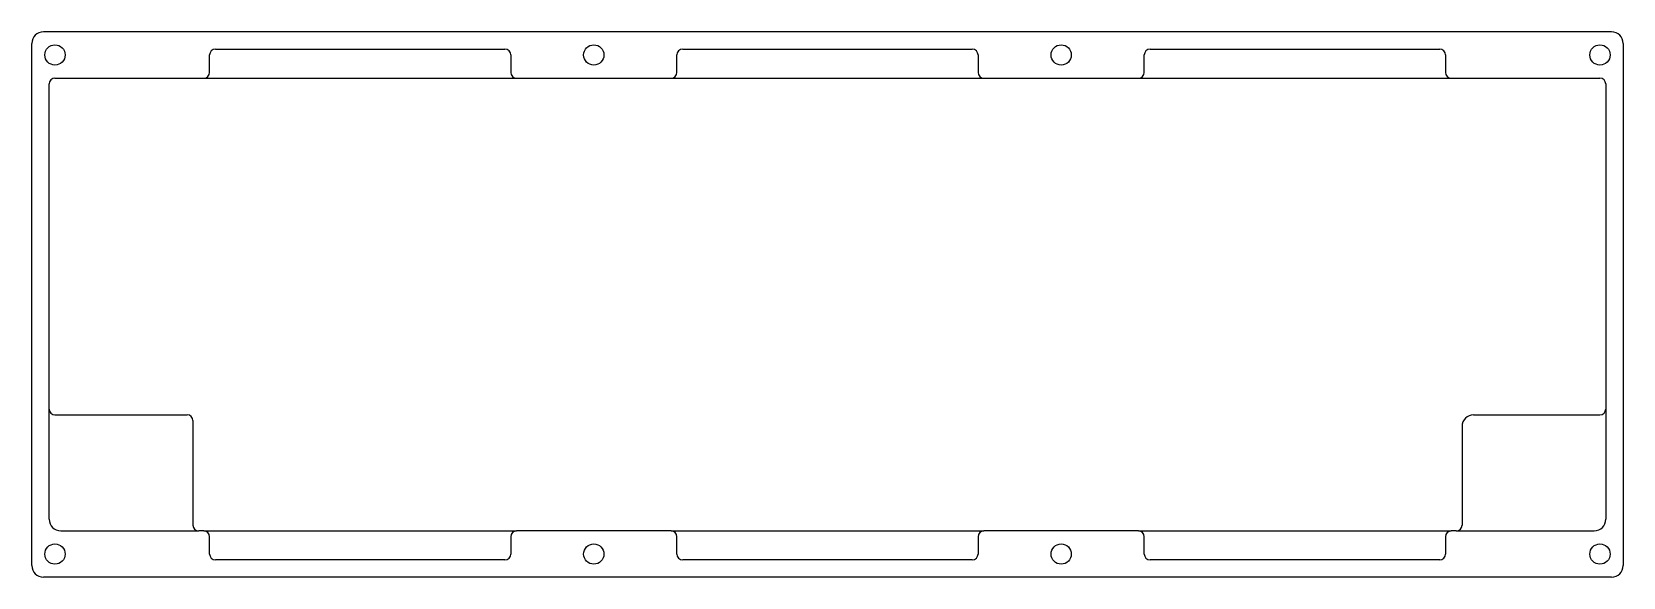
# Model space of a CAD drawing. Header units: millimetres. Extents: x 4 to 279, y 3 to 97.
import ezdxf

# ---------------------------------------------------------------- set-up
doc = ezdxf.new("R2010")
doc.units = ezdxf.units.MM

msp = doc.modelspace()

# ---------------------------------------------------------------- linework, layer by layer
for p, q in [((276.89, 97.49), (6.19, 97.49)), ((4.19, 5.29), (4.19, 95.49)), ((34.87, 90.49), (34.87, 93.49)), ((35.87, 94.49), (85.87, 94.49)), ((86.87, 93.49), (86.87, 90.49)), ((115.54, 90.49), (115.54, 93.49)), ((116.54, 94.49), (166.54, 94.49)), ((167.54, 93.49), (167.54, 90.49)), ((196.22, 90.49), (196.22, 93.49)), ((197.22, 94.49), (247.22, 94.49)), ((248.22, 93.49), (248.22, 90.49)), ((278.89, 95.49), (278.89, 5.29)), ((7.19, 32.34), (7.19, 88.49)), ((8.19, 89.49), (33.87, 89.49)), ((33.87, 89.49), (87.87, 89.49)), ((87.87, 89.49), (114.54, 89.49)), ((114.54, 89.49), (168.54, 89.49)), ((168.54, 89.49), (195.22, 89.49)), ((195.22, 89.49), (249.22, 89.49)), ((249.22, 89.49), (274.89, 89.49)), ((275.89, 88.49), (275.89, 32.34)), ((7.19, 13.29), (7.19, 32.34)), ((8.19, 31.34), (31, 31.34)), ((32, 30.34), (32, 12.29)), ((253.08, 31.34), (274.89, 31.34)), ((275.89, 32.34), (275.89, 13.29)), ((251.08, 29.34), (251.08, 12.29)), ((9.19, 11.29), (33, 11.29)), ((33.87, 11.29), (33, 11.29)), ((33.87, 11.29), (87.87, 11.29)), ((114.54, 11.29), (87.87, 11.29)), ((114.54, 11.29), (168.54, 11.29)), ((195.22, 11.29), (168.54, 11.29)), ((195.22, 11.29), (249.22, 11.29)), ((250.08, 11.29), (249.22, 11.29)), ((250.08, 11.29), (273.89, 11.29)), ((34.87, 7.29), (34.87, 10.29)), ((86.87, 10.29), (86.87, 7.29)), ((115.54, 7.29), (115.54, 10.29)), ((167.54, 10.29), (167.54, 7.29)), ((196.22, 7.29), (196.22, 10.29)), ((248.22, 10.29), (248.22, 7.29)), ((85.87, 6.29), (35.87, 6.29)), ((166.54, 6.29), (116.54, 6.29)), ((247.22, 6.29), (197.22, 6.29)), ((276.89, 3.29), (6.19, 3.29))]:
    msp.add_line(p, q)
for centre in [(8.19, 93.49), (101.2, 93.49), (181.88, 93.49), (274.89, 93.49), (8.19, 7.29), (101.2, 7.29), (181.88, 7.29), (274.89, 7.29)]:
    msp.add_circle(centre, 1.75)
for centre, radius, start, end in [((6.19, 95.49), 2, 90, 180), ((276.89, 95.49), 2, 0, 90), ((35.87, 93.49), 1, 90, 180), ((85.87, 93.49), 1, 0, 90), ((116.54, 93.49), 1, 90, 180), ((166.54, 93.49), 1, 0, 90), ((197.22, 93.49), 1, 90, 180), ((247.22, 93.49), 1, 0, 90), ((8.19, 88.49), 1, 90, 180), ((33.87, 90.49), 1, 270, 0), ((87.87, 90.49), 1, 180, 270), ((114.54, 90.49), 1, 270, 0), ((168.54, 90.49), 1, 180, 270), ((195.22, 90.49), 1, 270, 0), ((249.22, 90.49), 1, 180, 270), ((274.89, 88.49), 1, 360, 90), ((8.19, 32.34), 1, 180, 270), ((31, 30.34), 1, 0, 90), ((253.08, 29.34), 2, 90, 180), ((274.89, 32.34), 1, 270, 360), ((9.19, 13.29), 2, 180, 270), ((33, 12.29), 1, 180, 270), ((33.87, 10.29), 1, 0, 90), ((87.87, 10.29), 1, 90, 180), ((114.54, 10.29), 1, 0, 90), ((168.54, 10.29), 1, 90, 180), ((195.22, 10.29), 1, 0, 90), ((249.22, 10.29), 1, 90, 180), ((250.08, 12.29), 1, 270, 0), ((273.89, 13.29), 2, 270, 360), ((35.87, 7.29), 1, 180, 270), ((85.87, 7.29), 1, 270, 0), ((116.54, 7.29), 1, 180, 270), ((166.54, 7.29), 1, 270, 0), ((197.22, 7.29), 1, 180, 270), ((247.22, 7.29), 1, 270, 0), ((6.19, 5.29), 2, 180, 270), ((276.89, 5.29), 2, 270, 0)]:
    msp.add_arc(centre, radius, start, end)

doc.saveas('drawing.dxf')
